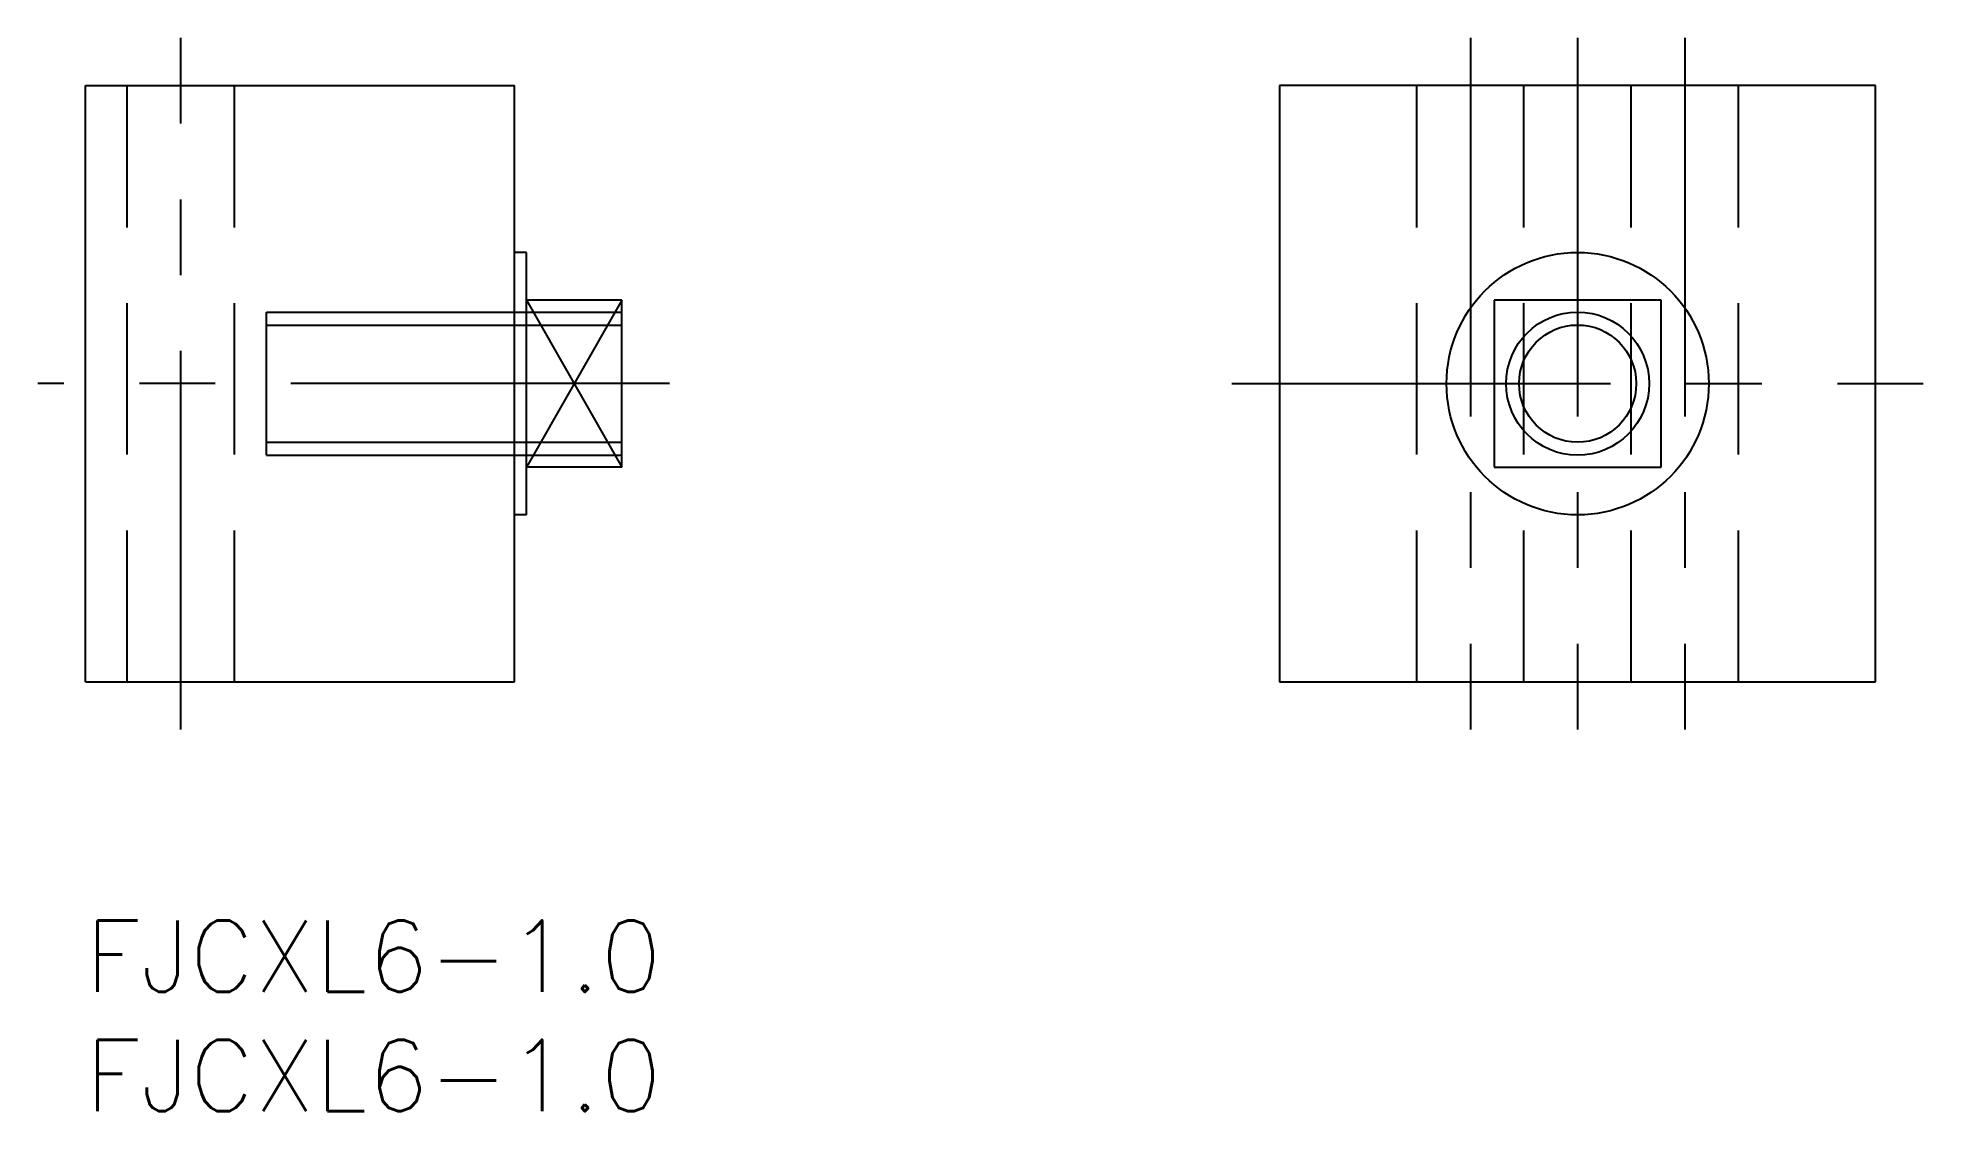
# Model space of a CAD drawing. Extents: x -2 to 77.1, y -8 to 37.
import ezdxf

# ---------------------------------------------------------------- set-up
doc = ezdxf.new("R2010")
doc.units = 0
doc.header["$LTSCALE"] = 0.5
doc.linetypes.add('CENTER', pattern=[50.8, 31.75, -6.35, 6.35, -6.35])
doc.linetypes.add('DASHED', pattern=[19.05, 12.7, -6.35])
for name, color, linetype in [('MSM_CENTER', 1, 'CENTER'), ('MSM_CONTINUOUS', 7, 'CONTINUOUS'), ('MSM_DASHED', 4, 'DASHED'), ('MSM_NARROW', 5, 'CONTINUOUS'), ('MSM_PART_NUMBER', 7, 'CONTINUOUS')]:
    doc.layers.add(name, color=color, linetype=linetype)
doc.styles.get("Standard").update_dxf_attribs({"font": 'txt.shx', "height": 3, "bigfont": 'bigfont.shx'})

# ---------------------------------------------------------------- blocks, each defined once
blk = doc.blocks.new('*U4')
at = {"layer": 'MSM_PART_NUMBER'}
blk.add_text('FJCXL6-1.0', height=3, dxfattribs=at).set_placement((0, -3))
blk = doc.blocks.new('*U5')
at = {"layer": 'MSM_PART_NUMBER'}
blk.add_text('FJCXL6-1.0', height=3, dxfattribs=at).set_placement((0, -8))

msp = doc.modelspace()

# ---------------------------------------------------------------- linework, layer by layer
at = {"layer": 'MSM_CENTER'}
for p, q in [((4, 8), (4, 37)), ((58.099, 37), (58.099, 8)), ((62.599, 37), (62.599, 8)), ((67.099, 37), (67.099, 8)), ((24.5, 22.5), (-2, 22.5)), ((48.099, 22.5), (77.099, 22.5))]:
    msp.add_line(p, q, dxfattribs=at)
at = {"layer": 'MSM_CONTINUOUS'}
for p, q in [((0, 10), (0, 35)), ((0, 35), (18, 35)), ((18, 10), (18, 35)), ((50.099, 35), (50.099, 10)), ((75.099, 35), (50.099, 35)), ((75.099, 10), (75.099, 35)), ((18.5, 28), (18, 28)), ((18.5, 17), (18.5, 28)), ((7.6, 19.5), (7.6, 25.5)), ((22.5, 26), (18.5, 26)), ((22.5, 19), (22.5, 26)), ((59.099, 26), (59.099, 19)), ((66.099, 26), (59.099, 26)), ((66.099, 19), (66.099, 26)), ((7.6, 24.958), (22.5, 24.958)), ((7.6, 20.042), (22.5, 20.042)), ((22.5, 19), (18.5, 19)), ((59.099, 19), (66.099, 19)), ((18.5, 17), (18, 17)), ((0, 10), (18, 10)), ((50.099, 10), (75.099, 10))]:
    msp.add_line(p, q, dxfattribs=at)
for radius in [5.5, 2.458]:
    msp.add_circle((62.599, 22.5), radius, dxfattribs=at)
at = {"layer": 'MSM_DASHED'}
for p, q in [((1.75, 10), (1.75, 35)), ((6.25, 10), (6.25, 35)), ((55.849, 10), (55.849, 35)), ((60.349, 10), (60.349, 35)), ((64.849, 10), (64.849, 35)), ((69.349, 10), (69.349, 35))]:
    msp.add_line(p, q, dxfattribs=at)
at = {"layer": 'MSM_NARROW'}
for p, q in [((7.6, 25.5), (22.5, 25.5)), ((22.5, 26), (18.5, 19)), ((18.5, 26), (22.5, 19)), ((7.6, 19.5), (22.5, 19.5))]:
    msp.add_line(p, q, dxfattribs=at)
msp.add_circle((62.599, 22.5), 3, dxfattribs=at)

# ---------------------------------------------------------------- block references
at = {"layer": 'MSM_CONTINUOUS'}
for name in ['*U4', '*U5']:
    msp.add_blockref(name, (0, 0), dxfattribs=at)

doc.saveas('drawing.dxf')
